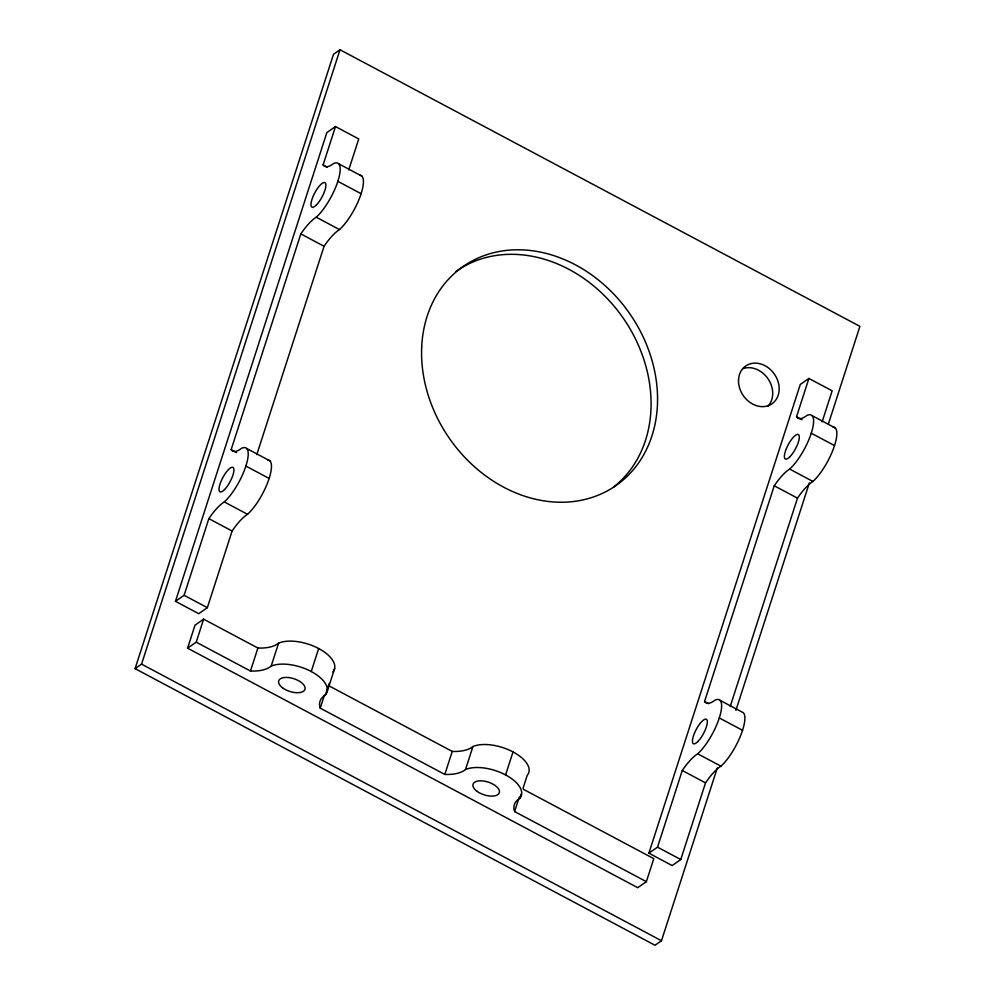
<?xml version="1.0" encoding="UTF-8"?>
<svg xmlns="http://www.w3.org/2000/svg" width="995" height="995" viewBox="0 0 995 995"><rect width="100%" height="100%" fill="white"/><g stroke="black" fill="none" stroke-linecap="round" stroke-linejoin="round"><path stroke-width="1.49" d="M717.295 767.941L661.488 940.735L655.008 945.25L135.084 668.64L333.512 54.265L339.991 49.75L859.916 326.36L828.437 423.833M135.084 668.64L141.551 664.125L339.991 49.75M267.779 459.939A32.624 9.85 -62 0 1 268.003 481.717A32.624 9.85 -62 0 1 247.531 514.303A39.763 12.002 -62 0 0 232.109 531.007L207.346 607.671L198.726 613.691L175.468 601.316L326.858 132.596L335.489 126.576L358.747 138.952L348.747 169.909M175.468 601.316L184.1 595.296L208.85 518.631A39.763 12.002 -62 0 1 224.273 501.94A32.624 9.85 -62 0 0 245.889 466.07A32.624 9.85 -62 0 0 241.611 448.272A39.763 12.002 -62 0 1 231.138 449.64L300.826 233.9A39.763 12.002 -62 0 1 316.236 217.208A32.624 9.85 -62 0 0 337.852 181.339A32.624 9.85 -62 0 0 333.574 163.541A39.763 12.002 -62 0 1 323.101 164.909L335.489 126.576M523.37 789.271L653.802 858.66L646.364 881.657L637.745 887.677L187.582 648.18L195.008 625.183L203.639 619.164L257.904 648.031A39.763 19.278 17.9 0 0 278.6 643.131A32.624 15.82 17.9 0 1 318.674 648.529A32.624 15.82 17.9 0 1 332.865 671.998M187.582 648.18L196.214 642.161L203.639 619.164M256.785 454.628L324.071 246.275A39.763 12.002 -62 0 1 339.494 229.571A32.624 9.85 -62 0 0 359.966 196.985A32.624 9.85 -62 0 0 359.742 175.207M196.214 642.161L250.466 671.028L257.904 648.031M250.466 671.028A39.763 19.278 17.9 0 0 271.162 666.128L278.6 643.131M646.364 881.657L514.589 811.547A39.763 19.278 17.9 0 1 519.776 798.388A32.624 15.82 17.9 0 0 505.584 774.918A32.624 15.82 17.9 0 0 465.511 769.521A39.763 19.278 17.9 0 1 444.815 774.433L320.241 708.154A39.763 19.278 17.9 0 1 325.427 694.995A32.624 15.82 17.9 0 0 311.248 671.525L318.674 648.529M320.241 708.154L324.42 695.219M325.427 694.995L329.146 683.49M327.168 691.649L334.594 668.652M444.815 774.433L452.252 751.424A39.763 19.278 17.9 0 0 472.948 746.524A32.624 15.82 17.9 0 1 513.022 751.921A32.624 15.82 17.9 0 1 527.201 775.391L523.034 788.326M465.511 769.521L472.948 746.524M505.584 774.918L513.022 751.921M514.589 811.547L519.228 797.169M519.776 798.388L521.169 794.072M720.082 700.356L743.34 712.718A32.624 9.85 -62 0 1 740.081 736.959A32.624 9.85 -62 0 1 720.952 766.175A39.763 12.002 -62 0 0 705.53 782.866L680.767 859.531L672.135 865.55L648.889 853.175L800.279 384.468L808.91 378.448L832.156 390.811L822.156 421.78M648.889 853.175L657.508 847.155L682.271 770.503A39.763 12.002 -62 0 1 697.694 753.8A32.624 9.85 -62 0 0 719.298 717.942A32.624 9.85 -62 0 0 715.032 700.144A39.763 12.002 -62 0 1 704.559 701.5L774.234 485.771A39.763 12.002 -62 0 1 789.657 469.068A32.624 9.85 -62 0 0 811.273 433.211A32.624 9.85 -62 0 0 806.995 415.412A39.763 12.002 -62 0 1 796.522 416.768L808.91 378.448M730.206 706.487L797.492 498.147A39.763 12.002 -62 0 1 812.915 481.443A32.624 9.85 -62 0 0 833.387 448.857A32.624 9.85 -62 0 0 833.163 427.079M735.902 710.343L809.358 482.911M338.623 163.752L361.881 176.127M812.044 415.624L835.303 427.999M323.101 164.909L327.206 167.085M796.522 416.768L801.995 419.679M337.852 181.339L361.11 193.714M811.273 433.211L834.531 445.586M316.236 217.208L339.494 229.571M789.657 469.068L812.915 481.443M300.826 233.9L324.071 246.275M774.234 485.771L797.492 498.147M246.66 448.484L269.919 460.859M231.138 449.64L236.611 452.551M704.559 701.5L708.664 703.689M245.889 466.07L269.147 478.446M719.298 717.942L742.556 730.318M224.273 501.94L247.531 514.303M697.694 753.8L720.952 766.175M208.85 518.631L232.109 531.007M682.271 770.503L705.53 782.866M184.1 595.296L207.346 607.671M657.508 847.155L680.767 859.531M329.034 685.878L452.252 751.424M141.551 664.125L661.488 940.735M743.054 368.56A23.022 18.905 55.1 0 1 768.289 379.194A23.022 18.905 55.1 0 1 767.916 406.258M456.12 271.399A133.554 109.624 55.1 0 1 620.93 314.905A133.554 109.624 55.1 0 1 613.666 486.99M271.162 666.128A32.624 15.82 17.9 0 1 311.248 671.525M476.916 791.236A13.818 6.704 17.9 0 0 499.08 793.276A13.818 6.704 17.9 0 0 482.525 780.901A13.818 6.704 17.9 0 0 476.916 791.236M224.559 489.552A13.818 4.167 -62 0 0 233.676 468.297A13.818 4.167 -62 0 0 221.176 481.008A13.818 4.167 -62 0 0 224.559 489.552M316.522 204.821A13.818 4.167 -62 0 0 325.639 183.565A13.818 4.167 -62 0 0 313.139 196.276A13.818 4.167 -62 0 0 316.522 204.821M738.526 379.891A23.022 18.905 55.1 0 0 768.177 405.724A23.022 18.905 55.1 0 0 769.844 369.046A23.022 18.905 55.1 0 0 738.526 379.891M421.693 347.031A133.554 109.624 55.1 0 0 593.654 496.903A133.554 109.624 55.1 0 0 603.331 284.122A133.554 109.624 55.1 0 0 421.693 347.031M789.943 456.693A13.818 4.167 -62 0 0 799.06 435.437A13.818 4.167 -62 0 0 786.56 448.136A13.818 4.167 -62 0 0 789.943 456.693M697.98 741.424A13.818 4.167 -62 0 0 707.084 720.156A13.818 4.167 -62 0 0 694.597 732.867A13.818 4.167 -62 0 0 697.98 741.424M282.568 687.831A13.818 6.704 17.9 0 0 304.731 689.883A13.818 6.704 17.9 0 0 288.177 677.508A13.818 6.704 17.9 0 0 282.568 687.831"/></g></svg>
